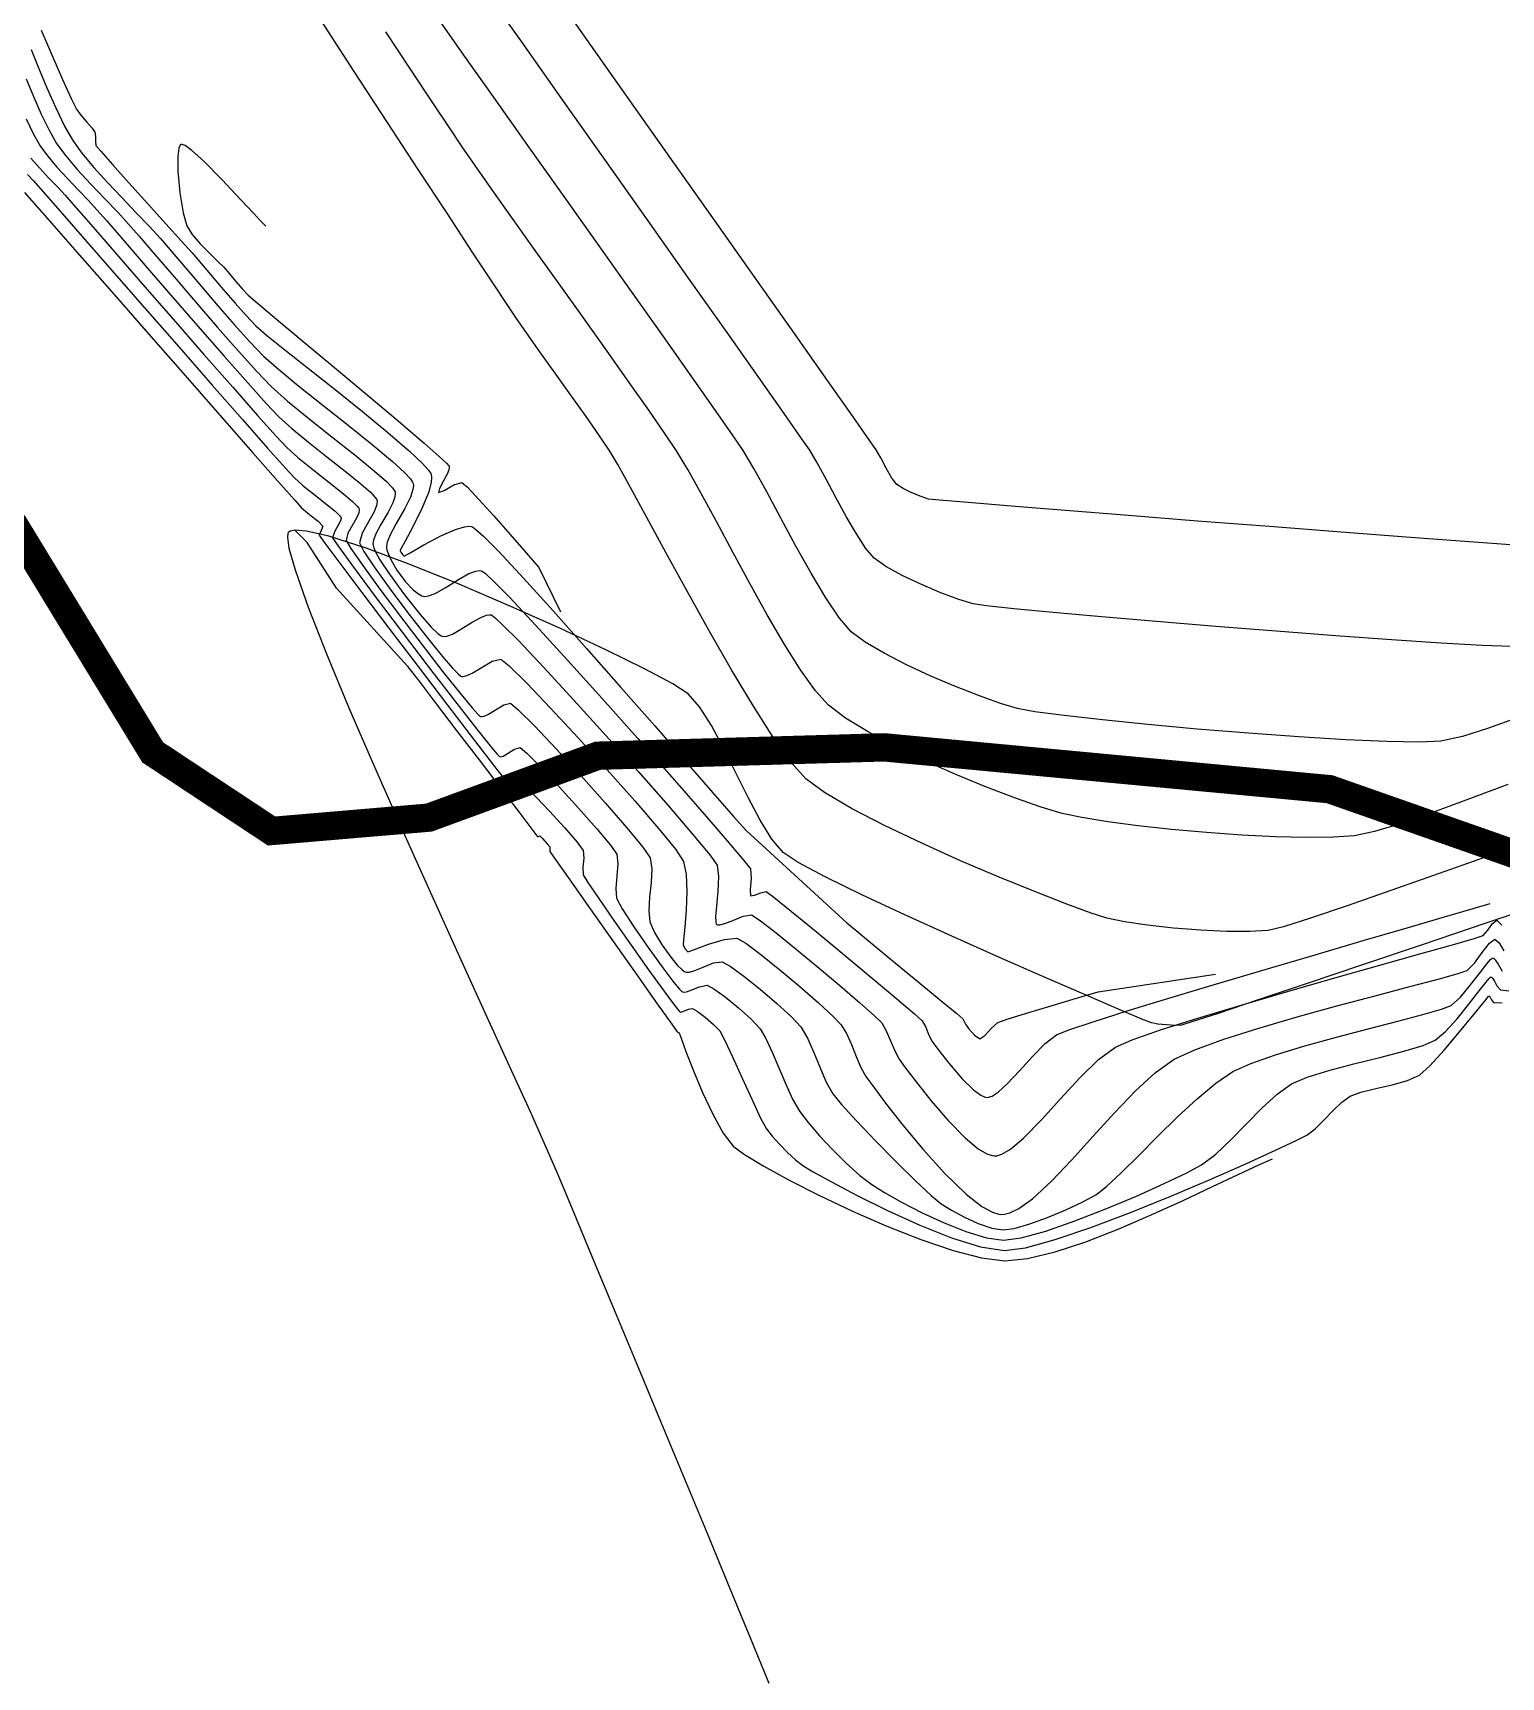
# Model space of a CAD drawing. Header units: metres. Extents: x 708868 to 711043, y 5411316 to 5413138.
# Drawn here: x 710327.7 to 710379.5, y 5412313.2 to 5412371.2 of the extents above; entities that cross this region are included whole.
import ezdxf

# ---------------------------------------------------------------- set-up
doc = ezdxf.new("R2010")
doc.units = ezdxf.units.M
doc.linetypes.add('DASHED', pattern=[0.75, 0.5, -0.25])
for name, color, linetype in [('C-ANNO-TABL', 1, 'Continuous'), ('Rionegro 2010_Contours', 7, 'Continuous'), ('Rionegro 2014_Contours', 7, 'Continuous'), ('Rionegro 2018_Contours', 7, 'Continuous')]:
    doc.layers.add(name, color=color, linetype=linetype)

msp = doc.modelspace()

# ---------------------------------------------------------------- linework, layer by layer
at = {"layer": 'C-ANNO-TABL', "color": 4, "linetype": 'DASHED', "true_color": 0x3dffff, "const_width": 1, "flags": 128}
msp.add_lwpolyline([(711042.543, 5413065.077), (710960.959, 5413110.395), (710928.513, 5413129.625), (710904.958, 5413136.482), (710878.336, 5413137.92), (710860.981, 5413136.789), (710843.249, 5413130.002), (710825.895, 5413114.543), (710808.917, 5413089.658), (710785.526, 5413050.068), (710767.477, 5413018.497), (710750.578, 5412962.402), (710732.947, 5412902.164), (710722.628, 5412876.686), (710711.096, 5412854.241), (710709.275, 5412838.469), (710712.254, 5412799.164), (710711.402, 5412767.16), (710706.844, 5412750.077), (710696.967, 5412735.651), (710677.974, 5412728.438), (710654.043, 5412726.539), (710627.073, 5412724.641), (710606.56, 5412720.465), (710589.801, 5412712.38), (710580.579, 5412698.728), (710577.45, 5412692.07), (710576.617, 5412681.451), (710581.703, 5412658.886), (710586.523, 5412640.581), (710590.138, 5412620.108), (710586.764, 5412609.511), (710569.894, 5412600.358), (710548.445, 5412592.651), (710519.158, 5412593.645), (710507.899, 5412592.671), (710498.04, 5412592.908), (710476.647, 5412590.526), (710453.439, 5412584.652), (710430.062, 5412578.871), (710407.167, 5412571.646), (710393.361, 5412565.35), (710390.566, 5412558.779), (710388.557, 5412550.53), (710383.696, 5412533.008), (710380.563, 5412521.688), (710371.646, 5412514.462), (710365.862, 5412509.886), (710362.006, 5412504.587), (710331.377, 5412455.849), (710322.46, 5412437.304), (710314.748, 5412419.962), (710310.913, 5412404.45), (710310.19, 5412389.517), (710312.359, 5412375.548), (710316.697, 5412365.432), (710327.06, 5412353.871), (710331.95, 5412345.85), (710336.144, 5412343.076), (710341.696, 5412343.548), (710347.662, 5412345.732), (710357.763, 5412346.027), (710373.475, 5412344.551), (710380.943, 5412341.931), (710387.559, 5412337.031), (710390.335, 5412331.128), (710393.229, 5412321.911), (710394.372, 5412314.079), (710391.947, 5412287.733), (710391.947, 5412242.005), (710398.772, 5412181.359), (710397.167, 5412154.922), (710391.094, 5412141.084), (710382.348, 5412135.257), (710365.927, 5412125.119), (710349.52, 5412122.865), (710314.938, 5412100.532), (710310.163, 5412097.449), (710304.075, 5412096.969), (710288.946, 5412103.637), (710260.398, 5412118.748), (710227.162, 5412131.796), (710192.198, 5412139.844), (710067.128, 5412167.234), (710056.514, 5412173.822), (710010.254, 5412214.541), (709997.898, 5412231.696), (709990.986, 5412235.843), (709981.946, 5412236.812), (709941.868, 5412226.346), (709906.208, 5412219.679), (709872.554, 5412206.968), (709858.983, 5412200.97), (709841.485, 5412178.774), (709831.695, 5412162.57), (709826.818, 5412138.119), (709826.096, 5412113.866), (709847.992, 5412057.968), (709847.992, 5412027.524), (709841.153, 5411995.836), (709821.685, 5411967.669), (709785.127, 5411896.003), (709764.498, 5411870.427), (709729.916, 5411841.626), (709687.876, 5411828.101), (709653.609, 5411828.388), (709636.799, 5411836.292), (709611.994, 5411871.534), (709572.151, 5411935.234), (709533.465, 5411953.882), (709461.2, 5411963.077), (709400.577, 5411961.741), (709328.296, 5411946.172), (709283.904, 5411933.17), (709246.821, 5411886.153), (709230.211, 5411871.995), (709186.772, 5411865.786), (709143.573, 5411868.974), (709131.371, 5411871.677), (709115.438, 5411870.35), (709084.203, 5411857.653), (709062.638, 5411854.332), (708913.408, 5411851.538)], dxfattribs=at)
at = {"layer": 'Rionegro 2010_Contours'}
for points in [[(710379.903, 5412349.583, 244), (710378.858, 5412349.624, 244), (710377.415, 5412349.706, 244), (710375.663, 5412349.821, 244), (710373.693, 5412349.962, 244), (710371.595, 5412350.121, 244), (710369.459, 5412350.29, 244), (710367.375, 5412350.462, 244), (710365.434, 5412350.629, 244), (710363.725, 5412350.783, 244), (710362.34, 5412350.916, 244), (710361.367, 5412351.021, 244), (710360.897, 5412351.091, 244), (710360.398, 5412351.246, 244), (710359.765, 5412351.482, 244), (710359.074, 5412351.773, 244), (710358.399, 5412352.091, 244), (710357.818, 5412352.411, 244), (710357.405, 5412352.705, 244), (710357.116, 5412353.044, 244), (710356.783, 5412353.554, 244), (710356.425, 5412354.172, 244), (710356.061, 5412354.838, 244), (710355.711, 5412355.49, 244), (710355.395, 5412356.067, 244), (710355.132, 5412356.509, 244), (710354.845, 5412356.927, 244), (710354.23, 5412357.806, 244), (710353.337, 5412359.075, 244), (710352.216, 5412360.664, 244), (710350.917, 5412362.503, 244), (710349.489, 5412364.522, 244), (710347.983, 5412366.652, 244), (710346.448, 5412368.822, 244), (710344.935, 5412370.962, 244), (710343.492, 5412373.002, 244)], [(710380.51, 5412353.123, 243), (710378.571, 5412353.265, 243), (710376.331, 5412353.433, 243), (710373.891, 5412353.619, 243), (710371.352, 5412353.814, 243), (710368.817, 5412354.012, 243), (710366.385, 5412354.203, 243), (710364.158, 5412354.38, 243), (710362.237, 5412354.535, 243), (710360.724, 5412354.66, 243), (710359.719, 5412354.746, 243), (710359.325, 5412354.786, 243), (710359.068, 5412354.871, 243), (710358.742, 5412355.005, 243), (710358.428, 5412355.158, 243), (710358.208, 5412355.303, 243), (710358.037, 5412355.529, 243), (710357.837, 5412355.877, 243), (710357.64, 5412356.242, 243), (710357.482, 5412356.519, 243), (710357.254, 5412356.844, 243), (710356.665, 5412357.682, 243), (710355.761, 5412358.964, 243), (710354.592, 5412360.622, 243), (710353.206, 5412362.587, 243), (710351.651, 5412364.791, 243), (710349.975, 5412367.166, 243), (710348.226, 5412369.643, 243), (710346.453, 5412372.155, 243)], [(710380.935, 5412342.847, 247), (710379.142, 5412342.212, 247), (710377.35, 5412341.576, 247), (710375.642, 5412340.974, 247), (710374.101, 5412340.438, 247), (710372.809, 5412340.002, 247), (710371.85, 5412339.7, 247), (710371.306, 5412339.567, 247), (710370.666, 5412339.527, 247), (710369.85, 5412339.532, 247), (710368.929, 5412339.576, 247), (710367.974, 5412339.652, 247), (710367.055, 5412339.753, 247), (710366.246, 5412339.872, 247), (710365.615, 5412340.003, 247), (710365.068, 5412340.178, 247), (710364.203, 5412340.495, 247), (710363.095, 5412340.927, 247), (710361.822, 5412341.447, 247), (710360.46, 5412342.029, 247), (710359.086, 5412342.645, 247), (710357.775, 5412343.269, 247), (710356.606, 5412343.873, 247), (710355.654, 5412344.429, 247), (710354.995, 5412344.912, 247), (710354.485, 5412345.486, 247), (710353.858, 5412346.366, 247), (710353.146, 5412347.481, 247), (710352.379, 5412348.762, 247), (710351.588, 5412350.138, 247), (710350.805, 5412351.54, 247), (710350.06, 5412352.898, 247), (710349.385, 5412354.14, 247), (710348.81, 5412355.198, 247), (710348.366, 5412356.001, 247), (710348.084, 5412356.479, 247), (710347.718, 5412357.022, 247), (710347.246, 5412357.696, 247), (710346.71, 5412358.449, 247), (710346.152, 5412359.227, 247), (710345.613, 5412359.979, 247), (710345.136, 5412360.65, 247), (710344.763, 5412361.188, 247), (710344.477, 5412361.616, 247), (710343.952, 5412362.41, 247), (710343.226, 5412363.513, 247), (710342.336, 5412364.868, 247), (710341.32, 5412366.417, 247), (710340.215, 5412368.105, 247), (710339.059, 5412369.874, 247), (710337.89, 5412371.668, 247)], [(710379.765, 5412344.722, 246), (710378.415, 5412344.208, 246), (710377.145, 5412343.739, 246), (710376.011, 5412343.345, 246), (710375.064, 5412343.058, 246), (710374.357, 5412342.908, 246), (710373.613, 5412342.854, 246), (710372.667, 5412342.844, 246), (710371.571, 5412342.871, 246), (710370.376, 5412342.932, 246), (710369.135, 5412343.02, 246), (710367.899, 5412343.131, 246), (710366.72, 5412343.26, 246), (710365.65, 5412343.401, 246), (710364.74, 5412343.549, 246), (710364.043, 5412343.699, 246), (710363.303, 5412343.919, 246), (710362.395, 5412344.233, 246), (710361.372, 5412344.623, 246), (710360.287, 5412345.071, 246), (710359.194, 5412345.557, 246), (710358.145, 5412346.062, 246), (710357.194, 5412346.569, 246), (710356.394, 5412347.058, 246), (710355.798, 5412347.51, 246), (710355.333, 5412348.025, 246), (710354.805, 5412348.763, 246), (710354.232, 5412349.674, 246), (710353.632, 5412350.705, 246), (710353.021, 5412351.804, 246), (710352.418, 5412352.918, 246), (710351.841, 5412353.996, 246), (710351.306, 5412354.985, 246), (710350.831, 5412355.834, 246), (710350.434, 5412356.489, 246), (710350.023, 5412357.101, 246), (710349.455, 5412357.921, 246), (710348.764, 5412358.904, 246), (710347.983, 5412360.005, 246), (710347.147, 5412361.178, 246), (710346.29, 5412362.379, 246), (710345.445, 5412363.561, 246), (710344.646, 5412364.681, 246), (710343.928, 5412365.693, 246), (710343.325, 5412366.551, 246), (710342.87, 5412367.211, 246), (710342.43, 5412367.866, 246), (710341.812, 5412368.797, 246), (710341.051, 5412369.95, 246), (710340.181, 5412371.271, 246)], [(710381.092, 5412340.526, 248), (710378.96, 5412339.807, 248), (710376.775, 5412339.071, 248), (710374.64, 5412338.351, 248), (710372.655, 5412337.684, 248), (710370.923, 5412337.103, 248), (710369.544, 5412336.643, 248), (710368.621, 5412336.339, 248), (710368.255, 5412336.226, 248), (710368.023, 5412336.218, 248), (710367.72, 5412336.234, 248), (710367.417, 5412336.266, 248), (710367.188, 5412336.307, 248), (710366.857, 5412336.44, 248), (710366.056, 5412336.777, 248), (710364.884, 5412337.28, 248), (710363.442, 5412337.905, 248), (710361.829, 5412338.614, 248), (710360.147, 5412339.364, 248), (710358.495, 5412340.116, 248), (710356.973, 5412340.827, 248), (710355.682, 5412341.458, 248), (710354.721, 5412341.968, 248), (710354.192, 5412342.315, 248), (710353.796, 5412342.785, 248), (710353.382, 5412343.455, 248), (710352.956, 5412344.258, 248), (710352.524, 5412345.127, 248), (710352.092, 5412345.994, 248), (710351.664, 5412346.793, 248), (710351.247, 5412347.455, 248), (710350.846, 5412347.914, 248), (710350.3, 5412348.266, 248), (710349.298, 5412348.8, 248), (710347.943, 5412349.466, 248), (710346.338, 5412350.216, 248), (710344.587, 5412350.999, 248), (710342.791, 5412351.767, 248), (710341.054, 5412352.468, 248), (710339.478, 5412353.054, 248), (710338.167, 5412353.475, 248), (710337.377, 5412353.659, 248), (710336.971, 5412353.692, 248), (710336.801, 5412353.658, 248), (710336.749, 5412353.622, 248), (710336.722, 5412353.579, 248), (710336.704, 5412353.428, 248), (710336.759, 5412353.049, 248), (710336.972, 5412352.287, 248), (710337.436, 5412350.973, 248), (710338.083, 5412349.328, 248), (710338.875, 5412347.426, 248), (710339.774, 5412345.341, 248), (710340.741, 5412343.149, 248), (710341.739, 5412340.924, 248), (710342.728, 5412338.74, 248), (710343.671, 5412336.671, 248), (710344.529, 5412334.793, 248), (710345.264, 5412333.179, 248), (710345.838, 5412331.904, 248), (710346.213, 5412331.043, 248), (710346.554, 5412330.224, 248), (710347.037, 5412329.065, 248), (710347.638, 5412327.623, 248), (710348.331, 5412325.959, 248), (710349.091, 5412324.131, 248), (710349.895, 5412322.198, 248), (710350.717, 5412320.218, 248), (710351.533, 5412318.251, 248), (710352.317, 5412316.356, 248), (710353.044, 5412314.59, 248), (710353.691, 5412313.014, 248)]]:
    msp.add_polyline3d(points, dxfattribs=at)
at = {"layer": 'Rionegro 2014_Contours'}
for points in [[(710379.903, 5412349.583, 244), (710378.858, 5412349.624, 244), (710377.415, 5412349.706, 244), (710375.663, 5412349.821, 244), (710373.693, 5412349.962, 244), (710371.595, 5412350.121, 244), (710369.459, 5412350.29, 244), (710367.375, 5412350.462, 244), (710365.434, 5412350.629, 244), (710363.725, 5412350.783, 244), (710362.34, 5412350.916, 244), (710361.367, 5412351.021, 244), (710360.897, 5412351.091, 244), (710360.398, 5412351.246, 244), (710359.765, 5412351.482, 244), (710359.074, 5412351.773, 244), (710358.399, 5412352.091, 244), (710357.818, 5412352.411, 244), (710357.405, 5412352.705, 244), (710357.116, 5412353.044, 244), (710356.783, 5412353.554, 244), (710356.425, 5412354.172, 244), (710356.061, 5412354.838, 244), (710355.711, 5412355.49, 244), (710355.395, 5412356.067, 244), (710355.132, 5412356.509, 244), (710354.845, 5412356.927, 244), (710354.23, 5412357.806, 244), (710353.337, 5412359.075, 244), (710352.216, 5412360.664, 244), (710350.917, 5412362.503, 244), (710349.489, 5412364.522, 244), (710347.983, 5412366.652, 244), (710346.448, 5412368.822, 244), (710344.935, 5412370.962, 244), (710343.492, 5412373.002, 244)], [(710380.51, 5412353.123, 243), (710378.571, 5412353.265, 243), (710376.331, 5412353.433, 243), (710373.891, 5412353.619, 243), (710371.352, 5412353.814, 243), (710368.817, 5412354.012, 243), (710366.385, 5412354.203, 243), (710364.158, 5412354.38, 243), (710362.237, 5412354.535, 243), (710360.724, 5412354.66, 243), (710359.719, 5412354.746, 243), (710359.325, 5412354.786, 243), (710359.068, 5412354.871, 243), (710358.742, 5412355.005, 243), (710358.428, 5412355.158, 243), (710358.208, 5412355.303, 243), (710358.037, 5412355.529, 243), (710357.837, 5412355.877, 243), (710357.64, 5412356.242, 243), (710357.482, 5412356.519, 243), (710357.254, 5412356.844, 243), (710356.665, 5412357.682, 243), (710355.761, 5412358.964, 243), (710354.592, 5412360.622, 243), (710353.206, 5412362.587, 243), (710351.651, 5412364.791, 243), (710349.975, 5412367.166, 243), (710348.226, 5412369.643, 243), (710346.453, 5412372.155, 243)], [(710380.935, 5412342.847, 247), (710379.142, 5412342.212, 247), (710377.35, 5412341.576, 247), (710375.642, 5412340.974, 247), (710374.101, 5412340.438, 247), (710372.809, 5412340.002, 247), (710371.85, 5412339.7, 247), (710371.306, 5412339.567, 247), (710370.666, 5412339.527, 247), (710369.85, 5412339.532, 247), (710368.929, 5412339.576, 247), (710367.974, 5412339.652, 247), (710367.055, 5412339.753, 247), (710366.246, 5412339.872, 247), (710365.615, 5412340.003, 247), (710365.068, 5412340.178, 247), (710364.203, 5412340.495, 247), (710363.095, 5412340.927, 247), (710361.822, 5412341.447, 247), (710360.46, 5412342.029, 247), (710359.086, 5412342.645, 247), (710357.775, 5412343.269, 247), (710356.606, 5412343.873, 247), (710355.654, 5412344.429, 247), (710354.995, 5412344.912, 247), (710354.485, 5412345.486, 247), (710353.858, 5412346.366, 247), (710353.146, 5412347.481, 247), (710352.379, 5412348.762, 247), (710351.588, 5412350.138, 247), (710350.805, 5412351.54, 247), (710350.06, 5412352.898, 247), (710349.385, 5412354.14, 247), (710348.81, 5412355.198, 247), (710348.366, 5412356.001, 247), (710348.084, 5412356.479, 247), (710347.718, 5412357.022, 247), (710347.246, 5412357.696, 247), (710346.71, 5412358.449, 247), (710346.152, 5412359.227, 247), (710345.613, 5412359.979, 247), (710345.136, 5412360.65, 247), (710344.763, 5412361.188, 247), (710344.477, 5412361.616, 247), (710343.952, 5412362.41, 247), (710343.226, 5412363.513, 247), (710342.336, 5412364.868, 247), (710341.32, 5412366.417, 247), (710340.215, 5412368.105, 247), (710339.059, 5412369.874, 247), (710337.89, 5412371.668, 247)], [(710380.13, 5412347.085, 245), (710379.088, 5412346.701, 245), (710378.165, 5412346.41, 245), (710377.408, 5412346.25, 245), (710376.645, 5412346.213, 245), (710375.495, 5412346.231, 245), (710374.047, 5412346.295, 245), (710372.391, 5412346.396, 245), (710370.615, 5412346.525, 245), (710368.81, 5412346.673, 245), (710367.064, 5412346.832, 245), (710365.468, 5412346.992, 245), (710364.111, 5412347.145, 245), (710363.081, 5412347.282, 245), (710362.47, 5412347.395, 245), (710361.867, 5412347.576, 245), (710361.12, 5412347.84, 245), (710360.281, 5412348.168, 245), (710359.406, 5412348.541, 245), (710358.546, 5412348.94, 245), (710357.757, 5412349.347, 245), (710357.091, 5412349.742, 245), (710356.602, 5412350.108, 245), (710356.182, 5412350.589, 245), (710355.702, 5412351.298, 245), (710355.183, 5412352.168, 245), (710354.648, 5412353.128, 245), (710354.118, 5412354.11, 245), (710353.616, 5412355.045, 245), (710353.164, 5412355.865, 245), (710352.783, 5412356.499, 245), (710352.428, 5412357.022, 245), (710351.81, 5412357.909, 245), (710350.976, 5412359.096, 245), (710349.972, 5412360.517, 245), (710348.844, 5412362.109, 245), (710347.64, 5412363.807, 245), (710346.406, 5412365.546, 245), (710345.188, 5412367.261, 245), (710344.033, 5412368.89, 245), (710342.988, 5412370.365, 245), (710342.1, 5412371.624, 245)], [(710379.765, 5412344.722, 246), (710378.415, 5412344.208, 246), (710377.145, 5412343.739, 246), (710376.011, 5412343.345, 246), (710375.064, 5412343.058, 246), (710374.357, 5412342.908, 246), (710373.613, 5412342.854, 246), (710372.667, 5412342.844, 246), (710371.571, 5412342.871, 246), (710370.376, 5412342.932, 246), (710369.135, 5412343.02, 246), (710367.899, 5412343.131, 246), (710366.72, 5412343.26, 246), (710365.65, 5412343.401, 246), (710364.74, 5412343.549, 246), (710364.043, 5412343.699, 246), (710363.303, 5412343.919, 246), (710362.395, 5412344.233, 246), (710361.372, 5412344.623, 246), (710360.287, 5412345.071, 246), (710359.194, 5412345.557, 246), (710358.145, 5412346.062, 246), (710357.194, 5412346.569, 246), (710356.394, 5412347.058, 246), (710355.798, 5412347.51, 246), (710355.333, 5412348.025, 246), (710354.805, 5412348.763, 246), (710354.232, 5412349.674, 246), (710353.632, 5412350.705, 246), (710353.021, 5412351.804, 246), (710352.418, 5412352.918, 246), (710351.841, 5412353.996, 246), (710351.306, 5412354.985, 246), (710350.831, 5412355.834, 246), (710350.434, 5412356.489, 246), (710350.023, 5412357.101, 246), (710349.455, 5412357.921, 246), (710348.764, 5412358.904, 246), (710347.983, 5412360.005, 246), (710347.147, 5412361.178, 246), (710346.29, 5412362.379, 246), (710345.445, 5412363.561, 246), (710344.646, 5412364.681, 246), (710343.928, 5412365.693, 246), (710343.325, 5412366.551, 246), (710342.87, 5412367.211, 246), (710342.43, 5412367.866, 246), (710341.812, 5412368.797, 246), (710341.051, 5412369.95, 246), (710340.181, 5412371.271, 246)], [(710381.092, 5412340.526, 248), (710378.96, 5412339.807, 248), (710376.775, 5412339.071, 248), (710374.64, 5412338.351, 248), (710372.655, 5412337.684, 248), (710370.923, 5412337.103, 248), (710369.544, 5412336.643, 248), (710368.621, 5412336.339, 248), (710368.255, 5412336.226, 248), (710368.023, 5412336.218, 248), (710367.72, 5412336.234, 248), (710367.417, 5412336.266, 248), (710367.188, 5412336.307, 248), (710366.857, 5412336.44, 248), (710366.056, 5412336.777, 248), (710364.884, 5412337.28, 248), (710363.442, 5412337.905, 248), (710361.829, 5412338.614, 248), (710360.147, 5412339.364, 248), (710358.495, 5412340.116, 248), (710356.973, 5412340.827, 248), (710355.682, 5412341.458, 248), (710354.721, 5412341.968, 248), (710354.192, 5412342.315, 248), (710353.796, 5412342.785, 248), (710353.382, 5412343.455, 248), (710352.956, 5412344.258, 248), (710352.524, 5412345.127, 248), (710352.092, 5412345.994, 248), (710351.664, 5412346.793, 248), (710351.247, 5412347.455, 248), (710350.846, 5412347.914, 248), (710350.3, 5412348.266, 248), (710349.298, 5412348.8, 248), (710347.943, 5412349.466, 248), (710346.338, 5412350.216, 248), (710344.587, 5412350.999, 248), (710342.791, 5412351.767, 248), (710341.054, 5412352.468, 248), (710339.478, 5412353.054, 248), (710338.167, 5412353.475, 248), (710337.377, 5412353.659, 248), (710336.971, 5412353.692, 248), (710336.801, 5412353.658, 248), (710336.749, 5412353.622, 248), (710336.722, 5412353.579, 248), (710336.704, 5412353.428, 248), (710336.759, 5412353.049, 248), (710336.972, 5412352.287, 248), (710337.436, 5412350.973, 248), (710338.083, 5412349.328, 248), (710338.875, 5412347.426, 248), (710339.774, 5412345.341, 248), (710340.741, 5412343.149, 248), (710341.739, 5412340.924, 248), (710342.728, 5412338.74, 248), (710343.671, 5412336.671, 248), (710344.529, 5412334.793, 248), (710345.264, 5412333.179, 248), (710345.838, 5412331.904, 248), (710346.213, 5412331.043, 248), (710346.554, 5412330.224, 248), (710347.037, 5412329.065, 248), (710347.638, 5412327.623, 248), (710348.331, 5412325.959, 248), (710349.091, 5412324.131, 248), (710349.895, 5412322.198, 248), (710350.717, 5412320.218, 248), (710351.533, 5412318.251, 248), (710352.317, 5412316.356, 248), (710353.044, 5412314.59, 248), (710353.691, 5412313.014, 248)]]:
    msp.add_polyline3d(points, dxfattribs=at)
at = {"layer": 'Rionegro 2018_Contours'}
for points in [[(710328.014, 5412371.323, 241), (710328.389, 5412370.462, 241), (710328.772, 5412369.592, 241), (710329.086, 5412368.892, 241), (710329.256, 5412368.54, 241), (710329.413, 5412368.329, 241), (710329.622, 5412368.086, 241), (710329.813, 5412367.867, 241), (710329.913, 5412367.727, 241), (710329.931, 5412367.583, 241), (710329.926, 5412367.408, 241), (710329.945, 5412367.265, 241), (710330.116, 5412367.057, 241), (710330.532, 5412366.585, 241), (710331.11, 5412365.941, 241), (710331.764, 5412365.216, 241), (710332.409, 5412364.502, 241), (710332.962, 5412363.89, 241), (710333.338, 5412363.471, 241), (710333.67, 5412363.088, 241), (710334.047, 5412362.644, 241), (710334.449, 5412362.17, 241), (710334.855, 5412361.7, 241), (710335.243, 5412361.267, 241), (710335.593, 5412360.903, 241), (710335.971, 5412360.574, 241), (710336.617, 5412360.051, 241), (710337.451, 5412359.39, 241), (710338.39, 5412358.646, 241), (710339.35, 5412357.874, 241), (710340.252, 5412357.133, 241), (710341.011, 5412356.476, 241), (710341.462, 5412356.049, 241), (710341.68, 5412355.806, 241), (710341.759, 5412355.687, 241), (710341.776, 5412355.641, 241), (710341.787, 5412355.562, 241), (710341.773, 5412355.368, 241), (710341.677, 5412355.008, 241), (710341.451, 5412354.453, 241), (710341.104, 5412353.756, 241), (710340.854, 5412353.298, 241), (710340.725, 5412353.067, 241), (710340.682, 5412352.986, 241), (710340.677, 5412352.972, 241), (710340.682, 5412352.956, 241), (710340.705, 5412352.912, 241), (710340.761, 5412352.835, 241), (710340.829, 5412352.773, 241), (710341.037, 5412352.889, 241), (710341.522, 5412353.17, 241), (710342.139, 5412353.498, 241), (710342.632, 5412353.713, 241), (710342.954, 5412353.808, 241), (710343.127, 5412353.825, 241), (710343.199, 5412353.817, 241), (710343.236, 5412353.802, 241), (710343.354, 5412353.718, 241), (710343.629, 5412353.468, 241), (710344.16, 5412352.931, 241), (710345.039, 5412351.992, 241), (710346.095, 5412350.827, 241), (710347.261, 5412349.517, 241), (710348.473, 5412348.143, 241), (710349.663, 5412346.783, 241), (710350.766, 5412345.518, 241), (710351.715, 5412344.428, 241), (710352.444, 5412343.592, 241), (710352.887, 5412343.09, 241)], [(710327.66, 5412370.645, 242), (710327.917, 5412370.001, 242), (710328.213, 5412369.292, 242), (710328.528, 5412368.584, 242), (710328.84, 5412367.944, 242), (710329.128, 5412367.437, 242), (710329.454, 5412366.987, 242), (710329.873, 5412366.486, 242), (710330.351, 5412365.957, 242), (710330.857, 5412365.421, 242), (710331.359, 5412364.898, 242), (710331.824, 5412364.41, 242), (710332.22, 5412363.979, 242), (710332.625, 5412363.512, 242), (710333.118, 5412362.932, 242), (710333.669, 5412362.282, 242), (710334.248, 5412361.604, 242), (710334.826, 5412360.942, 242), (710335.374, 5412360.336, 242), (710335.862, 5412359.831, 242), (710336.384, 5412359.364, 242), (710337.11, 5412358.768, 242), (710337.958, 5412358.094, 242), (710338.846, 5412357.393, 242), (710339.69, 5412356.717, 242), (710340.409, 5412356.115, 242), (710340.838, 5412355.722, 242), (710341.047, 5412355.495, 242), (710341.123, 5412355.383, 242), (710341.14, 5412355.34, 242), (710341.149, 5412355.275, 242), (710341.135, 5412355.124, 242), (710341.047, 5412354.859, 242), (710340.845, 5412354.456, 242), (710340.54, 5412353.927, 242), (710340.327, 5412353.528, 242), (710340.226, 5412353.269, 242), (710340.199, 5412353.124, 242), (710340.202, 5412353.061, 242), (710340.213, 5412353, 242), (710340.255, 5412352.861, 242), (710340.36, 5412352.625, 242), (710340.562, 5412352.282, 242), (710340.875, 5412351.865, 242), (710341.141, 5412351.588, 242), (710341.331, 5412351.439, 242), (710341.447, 5412351.377, 242), (710341.501, 5412351.359, 242), (710341.557, 5412351.351, 242), (710341.686, 5412351.367, 242), (710341.916, 5412351.456, 242), (710342.272, 5412351.656, 242), (710342.746, 5412351.953, 242), (710343.108, 5412352.155, 242), (710343.347, 5412352.247, 242), (710343.484, 5412352.265, 242), (710343.544, 5412352.258, 242), (710343.578, 5412352.243, 242), (710343.693, 5412352.155, 242), (710343.978, 5412351.891, 242), (710344.537, 5412351.323, 242), (710345.468, 5412350.33, 242), (710346.586, 5412349.108, 242), (710347.81, 5412347.748, 242), (710349.065, 5412346.339, 242), (710350.271, 5412344.972, 242), (710351.349, 5412343.738, 242), (710352.223, 5412342.728, 242), (710352.814, 5412342.031, 242), (710353.044, 5412341.738, 242), (710353.064, 5412341.406, 242), (710353.027, 5412341.009, 242), (710353.04, 5412340.786, 242), (710353.188, 5412340.807, 242), (710353.41, 5412340.9, 242), (710353.597, 5412340.94, 242), (710353.867, 5412340.742, 242), (710354.496, 5412340.239, 242), (710355.364, 5412339.528, 242), (710356.352, 5412338.712, 242), (710357.34, 5412337.888, 242), (710358.207, 5412337.159, 242), (710358.835, 5412336.622, 242), (710359.104, 5412336.38, 242), (710359.226, 5412336.154, 242), (710359.339, 5412335.876, 242), (710359.456, 5412335.644, 242), (710359.653, 5412335.374, 242), (710360.038, 5412334.881, 242), (710360.517, 5412334.327, 242), (710360.907, 5412333.948, 242), (710361.172, 5412333.755, 242), (710361.325, 5412333.689, 242), (710361.393, 5412333.679, 242), (710361.448, 5412333.684, 242), (710361.57, 5412333.726, 242), (710361.78, 5412333.862, 242), (710362.099, 5412334.151, 242), (710362.539, 5412334.62, 242), (710362.996, 5412335.125, 242), (710363.443, 5412335.577, 242), (710363.847, 5412335.889, 242), (710364.276, 5412336.06, 242), (710365.134, 5412336.346, 242), (710366.338, 5412336.726, 242), (710367.806, 5412337.175, 242), (710369.456, 5412337.671, 242), (710371.204, 5412338.19, 242), (710372.969, 5412338.711, 242), (710374.667, 5412339.209, 242), (710376.217, 5412339.663, 242), (710377.535, 5412340.048, 242), (710378.54, 5412340.343, 242), (710379.148, 5412340.523, 242)], [(710327.485, 5412369.615, 243), (710327.739, 5412368.993, 243), (710328.013, 5412368.37, 243), (710328.292, 5412367.798, 243), (710328.561, 5412367.329, 243), (710328.882, 5412366.892, 243), (710329.3, 5412366.404, 243), (710329.773, 5412365.892, 243), (710330.259, 5412365.383, 243), (710330.716, 5412364.905, 243), (710331.102, 5412364.487, 243), (710331.467, 5412364.066, 243), (710332.019, 5412363.422, 243), (710332.703, 5412362.623, 243), (710333.461, 5412361.739, 243), (710334.24, 5412360.842, 243), (710334.981, 5412359.999, 243), (710335.63, 5412359.282, 243), (710336.131, 5412358.76, 243), (710336.71, 5412358.239, 243), (710337.455, 5412357.629, 243), (710338.275, 5412356.98, 243), (710339.081, 5412356.346, 243), (710339.781, 5412355.776, 243), (710340.205, 5412355.402, 243), (710340.412, 5412355.187, 243), (710340.487, 5412355.08, 243), (710340.503, 5412355.039, 243), (710340.511, 5412354.985, 243), (710340.499, 5412354.862, 243), (710340.425, 5412354.648, 243), (710340.257, 5412354.324, 243), (710340.003, 5412353.894, 243), (710339.827, 5412353.563, 243), (710339.744, 5412353.34, 243), (710339.723, 5412353.21, 243), (710339.726, 5412353.151, 243), (710339.739, 5412353.097, 243), (710339.799, 5412352.95, 243), (710339.968, 5412352.647, 243), (710340.304, 5412352.134, 243), (710340.831, 5412351.409, 243), (710341.384, 5412350.715, 243), (710341.779, 5412350.27, 243), (710342.015, 5412350.045, 243), (710342.131, 5412349.962, 243), (710342.174, 5412349.944, 243), (710342.222, 5412349.937, 243), (710342.333, 5412349.95, 243), (710342.529, 5412350.024, 243), (710342.827, 5412350.192, 243), (710343.223, 5412350.442, 243), (710343.525, 5412350.612, 243), (710343.724, 5412350.689, 243), (710343.838, 5412350.705, 243), (710343.888, 5412350.699, 243), (710343.92, 5412350.685, 243), (710344.032, 5412350.599, 243), (710344.308, 5412350.343, 243), (710344.852, 5412349.795, 243), (710345.75, 5412348.846, 243), (710346.813, 5412347.694, 243), (710347.955, 5412346.434, 243), (710349.09, 5412345.162, 243), (710350.134, 5412343.974, 243), (710351.001, 5412342.965, 243), (710351.606, 5412342.231, 243), (710351.864, 5412341.868, 243), (710351.919, 5412341.476, 243), (710351.894, 5412340.958, 243), (710351.842, 5412340.427, 243), (710351.813, 5412340.069, 243), (710351.817, 5412339.876, 243), (710351.838, 5412339.799, 243), (710351.855, 5412339.777, 243), (710351.884, 5412339.763, 243), (710351.965, 5412339.761, 243), (710352.135, 5412339.807, 243), (710352.417, 5412339.923, 243), (710352.786, 5412340.071, 243), (710353.078, 5412340.115, 243), (710353.35, 5412339.945, 243), (710353.888, 5412339.535, 243), (710354.601, 5412338.96, 243), (710355.401, 5412338.297, 243), (710356.198, 5412337.624, 243), (710356.902, 5412337.017, 243), (710357.424, 5412336.553, 243), (710357.675, 5412336.308, 243), (710357.836, 5412336.029, 243), (710357.985, 5412335.675, 243), (710358.132, 5412335.318, 243), (710358.286, 5412335.03, 243), (710358.491, 5412334.746, 243), (710358.885, 5412334.225, 243), (710359.41, 5412333.567, 243), (710360.007, 5412332.875, 243), (710360.619, 5412332.251, 243), (710361.079, 5412331.869, 243), (710361.388, 5412331.686, 243), (710361.57, 5412331.625, 243), (710361.652, 5412331.615, 243), (710361.734, 5412331.62, 243), (710361.913, 5412331.674, 243), (710362.216, 5412331.852, 243), (710362.674, 5412332.236, 243), (710363.309, 5412332.884, 243), (710363.984, 5412333.627, 243), (710364.665, 5412334.369, 243), (710365.321, 5412335.01, 243), (710365.918, 5412335.455, 243), (710366.51, 5412335.71, 243), (710367.511, 5412336.057, 243), (710368.824, 5412336.474, 243), (710370.352, 5412336.935, 243), (710371.998, 5412337.416, 243), (710373.664, 5412337.894, 243), (710375.252, 5412338.345, 243), (710376.667, 5412338.743, 243), (710377.81, 5412339.065, 243), (710378.585, 5412339.288, 243), (710378.893, 5412339.385, 243), (710379.061, 5412339.574, 243), (710379.23, 5412339.816, 243), (710379.375, 5412339.933, 243), (710379.554, 5412339.755, 243)], [(710327.488, 5412368.202, 244), (710327.743, 5412367.664, 244), (710327.994, 5412367.22, 244), (710328.245, 5412366.879, 244), (710328.573, 5412366.496, 244), (710328.943, 5412366.095, 244), (710329.324, 5412365.697, 244), (710329.682, 5412365.322, 244), (710329.984, 5412364.995, 244), (710330.315, 5412364.615, 244), (710330.907, 5412363.93, 244), (710331.69, 5412363.024, 244), (710332.593, 5412361.982, 244), (710333.543, 5412360.888, 244), (710334.47, 5412359.827, 244), (710335.303, 5412358.884, 244), (710335.97, 5412358.143, 244), (710336.399, 5412357.688, 244), (710336.859, 5412357.275, 244), (710337.449, 5412356.791, 244), (710338.1, 5412356.277, 244), (710338.739, 5412355.774, 244), (710339.294, 5412355.322, 244), (710339.63, 5412355.026, 244), (710339.794, 5412354.855, 244), (710339.854, 5412354.77, 244), (710339.867, 5412354.738, 244), (710339.873, 5412354.684, 244), (710339.853, 5412354.558, 244), (710339.761, 5412354.335, 244), (710339.571, 5412354.001, 244), (710339.338, 5412353.583, 244), (710339.25, 5412353.241, 244), (710339.406, 5412352.935, 244), (710339.79, 5412352.359, 244), (710340.329, 5412351.608, 244), (710340.951, 5412350.776, 244), (710341.586, 5412349.957, 244), (710342.162, 5412349.247, 244), (710342.531, 5412348.82, 244), (710342.73, 5412348.615, 244), (710342.818, 5412348.543, 244), (710342.846, 5412348.53, 244), (710342.896, 5412348.524, 244), (710343.012, 5412348.545, 244), (710343.221, 5412348.64, 244), (710343.535, 5412348.831, 244), (710343.924, 5412349.063, 244), (710344.233, 5412349.141, 244), (710344.53, 5412348.9, 244), (710345.146, 5412348.29, 244), (710345.989, 5412347.41, 244), (710346.968, 5412346.359, 244), (710347.991, 5412345.236, 244), (710348.966, 5412344.139, 244), (710349.801, 5412343.168, 244), (710350.404, 5412342.421, 244), (710350.684, 5412341.998, 244), (710350.772, 5412341.545, 244), (710350.793, 5412340.941, 244), (710350.769, 5412340.287, 244), (710350.724, 5412339.685, 244), (710350.684, 5412339.237, 244), (710350.671, 5412339.046, 244), (710350.741, 5412338.915, 244), (710350.835, 5412338.814, 244), (710351.067, 5412338.894, 244), (710351.56, 5412339.079, 244), (710352.122, 5412339.251, 244), (710352.558, 5412339.29, 244), (710352.875, 5412339.115, 244), (710353.413, 5412338.719, 244), (710354.081, 5412338.182, 244), (710354.788, 5412337.585, 244), (710355.445, 5412337.008, 244), (710355.961, 5412336.532, 244), (710356.245, 5412336.237, 244), (710356.431, 5412335.931, 244), (710356.603, 5412335.542, 244), (710356.771, 5412335.125, 244), (710356.939, 5412334.733, 244), (710357.116, 5412334.416, 244), (710357.355, 5412334.084, 244), (710357.809, 5412333.478, 244), (710358.42, 5412332.696, 244), (710359.135, 5412331.836, 244), (710359.897, 5412330.993, 244), (710360.65, 5412330.267, 244), (710361.21, 5412329.834, 244), (710361.586, 5412329.63, 244), (710361.81, 5412329.562, 244), (710361.912, 5412329.551, 244), (710362.002, 5412329.555, 244), (710362.195, 5412329.601, 244), (710362.517, 5412329.757, 244), (710362.996, 5412330.105, 244), (710363.66, 5412330.72, 244), (710364.378, 5412331.472, 244), (710365.126, 5412332.298, 244), (710365.883, 5412333.131, 244), (710366.627, 5412333.906, 244), (710367.336, 5412334.558, 244), (710367.989, 5412335.022, 244), (710368.72, 5412335.358, 244), (710369.745, 5412335.729, 244), (710370.98, 5412336.12, 244), (710372.338, 5412336.517, 244), (710373.736, 5412336.903, 244), (710375.087, 5412337.264, 244), (710376.307, 5412337.585, 244), (710377.312, 5412337.85, 244), (710378.015, 5412338.045, 244), (710378.332, 5412338.155, 244), (710378.591, 5412338.415, 244), (710378.867, 5412338.788, 244), (710379.118, 5412339.122, 244), (710379.306, 5412339.263, 244), (710379.457, 5412339.136, 244), (710379.624, 5412338.853, 244)], [(710335.939, 5412364.411, 240), (710335.893, 5412364.457, 240), (710335.767, 5412364.589, 240), (710335.504, 5412364.872, 240), (710335.053, 5412365.36, 240), (710334.406, 5412366.049, 240), (710333.767, 5412366.694, 240), (710333.336, 5412367.084, 240), (710333.095, 5412367.258, 240), (710332.986, 5412367.299, 240), (710332.95, 5412367.295, 240), (710332.918, 5412367.268, 240), (710332.869, 5412367.16, 240), (710332.832, 5412366.881, 240), (710332.838, 5412366.356, 240), (710332.912, 5412365.591, 240), (710333.027, 5412364.884, 240), (710333.15, 5412364.424, 240), (710333.337, 5412364.122, 240), (710333.626, 5412363.789, 240), (710333.951, 5412363.459, 240), (710334.249, 5412363.172, 240), (710334.456, 5412362.963, 240), (710334.655, 5412362.732, 240), (710334.884, 5412362.462, 240), (710335.116, 5412362.195, 240), (710335.324, 5412361.974, 240), (710335.631, 5412361.71, 240), (710336.313, 5412361.138, 240), (710337.261, 5412360.348, 240), (710338.366, 5412359.427, 240), (710339.518, 5412358.464, 240), (710340.608, 5412357.545, 240), (710341.526, 5412356.76, 240), (710342.064, 5412356.287, 240), (710342.316, 5412356.053, 240), (710342.399, 5412355.964, 240), (710342.413, 5412355.942, 240), (710342.416, 5412355.908, 240), (710342.402, 5412355.822, 240), (710342.338, 5412355.663, 240), (710342.213, 5412355.426, 240), (710342.066, 5412355.16, 240), (710342.03, 5412355.013, 240), (710342.234, 5412355.084, 240), (710342.572, 5412355.284, 240), (710342.854, 5412355.376, 240), (710343.06, 5412355.203, 240), (710343.463, 5412354.776, 240), (710343.991, 5412354.189, 240), (710344.569, 5412353.531, 240), (710345.123, 5412352.894, 240), (710345.578, 5412352.369, 240), (710346.337, 5412350.813, 240)], [(710327.652, 5412366.811, 245), (710327.95, 5412366.473, 245), (710328.279, 5412366.124, 245), (710328.598, 5412365.791, 245), (710328.866, 5412365.502, 245), (710329.16, 5412365.166, 245), (710329.763, 5412364.473, 245), (710330.599, 5412363.512, 245), (710331.594, 5412362.369, 245), (710332.671, 5412361.133, 245), (710333.757, 5412359.891, 245), (710334.774, 5412358.731, 245), (710335.649, 5412357.74, 245), (710336.305, 5412357.006, 245), (710336.668, 5412356.616, 245), (710337.075, 5412356.255, 245), (710337.602, 5412355.828, 245), (710338.165, 5412355.385, 245), (710338.681, 5412354.974, 245), (710339.002, 5412354.699, 245), (710339.161, 5412354.541, 245), (710339.218, 5412354.465, 245), (710339.23, 5412354.436, 245), (710339.235, 5412354.396, 245), (710339.22, 5412354.303, 245), (710339.152, 5412354.139, 245), (710339.012, 5412353.892, 245), (710338.839, 5412353.584, 245), (710338.775, 5412353.33, 245), (710338.939, 5412353.047, 245), (710339.361, 5412352.442, 245), (710339.969, 5412351.611, 245), (710340.691, 5412350.646, 245), (710341.456, 5412349.642, 245), (710342.193, 5412348.692, 245), (710342.83, 5412347.892, 245), (710343.219, 5412347.423, 245), (710343.418, 5412347.201, 245), (710343.497, 5412347.128, 245), (710343.519, 5412347.115, 245), (710343.556, 5412347.111, 245), (710343.645, 5412347.127, 245), (710343.805, 5412347.199, 245), (710344.045, 5412347.345, 245), (710344.342, 5412347.522, 245), (710344.578, 5412347.582, 245), (710344.851, 5412347.354, 245), (710345.422, 5412346.781, 245), (710346.191, 5412345.971, 245), (710347.057, 5412345.031, 245), (710347.921, 5412344.069, 245), (710348.684, 5412343.193, 245), (710349.244, 5412342.51, 245), (710349.503, 5412342.127, 245), (710349.563, 5412341.742, 245), (710349.539, 5412341.259, 245), (710349.484, 5412340.742, 245), (710349.451, 5412340.259, 245), (710349.494, 5412339.873, 245), (710349.66, 5412339.498, 245), (710349.924, 5412339.054, 245), (710350.23, 5412338.621, 245), (710350.466, 5412338.336, 245), (710350.62, 5412338.185, 245), (710350.705, 5412338.124, 245), (710350.741, 5412338.107, 245), (710350.785, 5412338.097, 245), (710350.891, 5412338.101, 245), (710351.084, 5412338.154, 245), (710351.377, 5412338.274, 245), (710351.743, 5412338.424, 245), (710352.039, 5412338.466, 245), (710352.323, 5412338.31, 245), (710352.804, 5412337.959, 245), (710353.387, 5412337.493, 245), (710353.978, 5412336.986, 245), (710354.486, 5412336.518, 245), (710354.816, 5412336.166, 245), (710355.056, 5412335.768, 245), (710355.281, 5412335.264, 245), (710355.498, 5412334.723, 245), (710355.717, 5412334.213, 245), (710355.946, 5412333.802, 245), (710356.255, 5412333.428, 245), (710356.787, 5412332.848, 245), (710357.454, 5412332.15, 245), (710358.172, 5412331.42, 245), (710358.854, 5412330.748, 245), (710359.414, 5412330.221, 245), (710359.767, 5412329.926, 245), (710360.136, 5412329.697, 245), (710360.591, 5412329.453, 245), (710361.081, 5412329.231, 245), (710361.554, 5412329.069, 245), (710361.958, 5412329.002, 245), (710362.351, 5412329.058, 245), (710362.897, 5412329.216, 245), (710363.528, 5412329.446, 245), (710364.176, 5412329.716, 245), (710364.773, 5412329.997, 245), (710365.249, 5412330.257, 245), (710365.621, 5412330.548, 245), (710366.126, 5412331.021, 245), (710366.73, 5412331.621, 245), (710367.4, 5412332.293, 245), (710368.101, 5412332.982, 245), (710368.801, 5412333.631, 245), (710369.465, 5412334.185, 245), (710370.06, 5412334.588, 245), (710370.695, 5412334.876, 245), (710371.569, 5412335.181, 245), (710372.604, 5412335.493, 245), (710373.721, 5412335.801, 245), (710374.841, 5412336.095, 245), (710375.884, 5412336.365, 245), (710376.773, 5412336.6, 245), (710377.428, 5412336.79, 245), (710377.77, 5412336.924, 245), (710378.093, 5412337.216, 245), (710378.452, 5412337.646, 245), (710378.797, 5412338.097, 245), (710379.028, 5412338.393, 245), (710379.157, 5412338.54, 245), (710379.217, 5412338.587, 245), (710379.237, 5412338.593, 245), (710379.266, 5412338.584, 245), (710379.326, 5412338.529, 245), (710379.424, 5412338.378, 245), (710379.562, 5412338.13, 245)], [(710327.536, 5412366.238, 246), (710327.748, 5412366.01, 246), (710328.006, 5412365.716, 246), (710328.602, 5412365.034, 246), (710329.461, 5412364.05, 246), (710330.51, 5412362.85, 246), (710331.674, 5412361.518, 246), (710332.88, 5412360.141, 246), (710334.053, 5412358.802, 246), (710335.119, 5412357.588, 246), (710336.005, 5412356.584, 246), (710336.636, 5412355.874, 246), (710336.937, 5412355.545, 246), (710337.264, 5412355.258, 246), (710337.687, 5412354.92, 246), (710338.112, 5412354.585, 246), (710338.391, 5412354.354, 246), (710338.533, 5412354.221, 246), (710338.584, 5412354.158, 246), (710338.594, 5412354.135, 246), (710338.597, 5412354.1, 246), (710338.576, 5412354.016, 246), (710338.5, 5412353.864, 246), (710338.374, 5412353.648, 246), (710338.299, 5412353.42, 246), (710338.502, 5412353.11, 246), (710339.034, 5412352.379, 246), (710339.801, 5412351.349, 246), (710340.713, 5412350.142, 246), (710341.675, 5412348.878, 246), (710342.597, 5412347.681, 246), (710343.385, 5412346.671, 246), (710343.857, 5412346.08, 246), (710344.088, 5412345.804, 246), (710344.172, 5412345.714, 246), (710344.191, 5412345.7, 246), (710344.227, 5412345.698, 246), (710344.313, 5412345.721, 246), (710344.47, 5412345.806, 246), (710344.694, 5412345.946, 246), (710344.922, 5412346.023, 246), (710345.157, 5412345.822, 246), (710345.646, 5412345.323, 246), (710346.288, 5412344.639, 246), (710346.98, 5412343.879, 246), (710347.618, 5412343.155, 246), (710348.1, 5412342.577, 246), (710348.323, 5412342.257, 246), (710348.364, 5412341.914, 246), (710348.327, 5412341.485, 246), (710348.287, 5412341.052, 246), (710348.317, 5412340.701, 246), (710348.517, 5412340.33, 246), (710348.932, 5412339.692, 246), (710349.456, 5412338.934, 246), (710349.986, 5412338.202, 246), (710350.344, 5412337.733, 246), (710350.539, 5412337.498, 246), (710350.622, 5412337.416, 246), (710350.646, 5412337.4, 246), (710350.687, 5412337.392, 246), (710350.788, 5412337.404, 246), (710350.974, 5412337.469, 246), (710351.241, 5412337.584, 246), (710351.519, 5412337.641, 246), (710351.756, 5412337.511, 246), (710352.155, 5412337.221, 246), (710352.622, 5412336.841, 246), (710353.063, 5412336.442, 246), (710353.386, 5412336.095, 246), (710353.59, 5412335.755, 246), (710353.811, 5412335.274, 246), (710354.044, 5412334.715, 246), (710354.286, 5412334.139, 246), (710354.531, 5412333.61, 246), (710354.776, 5412333.188, 246), (710355.079, 5412332.793, 246), (710355.479, 5412332.327, 246), (710355.94, 5412331.834, 246), (710356.425, 5412331.353, 246), (710356.9, 5412330.928, 246), (710357.329, 5412330.599, 246), (710357.768, 5412330.324, 246), (710358.376, 5412329.981, 246), (710359.096, 5412329.61, 246), (710359.872, 5412329.252, 246), (710360.648, 5412328.944, 246), (710361.369, 5412328.726, 246), (710361.977, 5412328.639, 246), (710362.597, 5412328.723, 246), (710363.461, 5412328.964, 246), (710364.484, 5412329.319, 246), (710365.58, 5412329.744, 246), (710366.663, 5412330.198, 246), (710367.645, 5412330.638, 246), (710368.44, 5412331.02, 246), (710368.962, 5412331.303, 246), (710369.461, 5412331.678, 246), (710369.993, 5412332.18, 246), (710370.542, 5412332.743, 246), (710371.092, 5412333.303, 246), (710371.627, 5412333.795, 246), (710372.131, 5412334.155, 246), (710372.683, 5412334.39, 246), (710373.448, 5412334.626, 246), (710374.334, 5412334.859, 246), (710375.246, 5412335.086, 246), (710376.092, 5412335.303, 246), (710376.777, 5412335.507, 246), (710377.209, 5412335.693, 246), (710377.569, 5412336.001, 246), (710377.98, 5412336.455, 246), (710378.393, 5412336.963, 246), (710378.76, 5412337.438, 246), (710378.989, 5412337.731, 246), (710379.108, 5412337.872, 246), (710379.155, 5412337.917, 246), (710379.168, 5412337.922, 246), (710379.187, 5412337.917, 246), (710379.227, 5412337.88, 246), (710379.292, 5412337.78, 246), (710379.384, 5412337.615, 246), (710379.503, 5412337.471, 246), (710379.801, 5412337.44, 246)], [(710327.432, 5412365.604, 247), (710328.294, 5412364.619, 247), (710329.37, 5412363.391, 247), (710330.59, 5412362, 247), (710331.882, 5412360.527, 247), (710333.175, 5412359.052, 247), (710334.401, 5412357.655, 247), (710335.487, 5412356.419, 247), (710336.364, 5412355.422, 247), (710336.96, 5412354.747, 247), (710337.206, 5412354.473, 247), (710337.48, 5412354.242, 247), (710337.796, 5412353.992, 247), (710337.957, 5412353.834, 247), (710337.893, 5412353.674, 247), (710337.824, 5412353.51, 247), (710338.021, 5412353.232, 247), (710338.551, 5412352.522, 247), (710339.332, 5412351.486, 247), (710340.281, 5412350.235, 247), (710341.314, 5412348.876, 247), (710342.35, 5412347.519, 247), (710343.306, 5412346.273, 247), (710344.098, 5412345.246, 247), (710344.56, 5412344.656, 247), (710344.777, 5412344.384, 247), (710344.85, 5412344.298, 247), (710344.864, 5412344.286, 247), (710344.883, 5412344.284, 247), (710344.931, 5412344.297, 247), (710345.018, 5412344.344, 247), (710345.141, 5412344.421, 247), (710345.267, 5412344.464, 247), (710345.491, 5412344.259, 247), (710345.946, 5412343.781, 247), (710346.476, 5412343.198, 247), (710346.927, 5412342.677, 247), (710347.143, 5412342.387, 247), (710347.161, 5412342.122, 247), (710347.128, 5412341.799, 247), (710347.139, 5412341.528, 247), (710347.301, 5412341.262, 247), (710347.687, 5412340.69, 247), (710348.223, 5412339.916, 247), (710348.834, 5412339.045, 247), (710349.448, 5412338.183, 247), (710349.988, 5412337.434, 247), (710350.318, 5412336.986, 247), (710350.48, 5412336.774, 247), (710350.539, 5412336.704, 247), (710350.552, 5412336.693, 247), (710350.573, 5412336.689, 247), (710350.625, 5412336.695, 247), (710350.72, 5412336.728, 247), (710350.857, 5412336.787, 247), (710351, 5412336.817, 247), (710351.166, 5412336.719, 247), (710351.444, 5412336.507, 247), (710351.738, 5412336.252, 247), (710351.957, 5412336.024, 247), (710352.129, 5412335.707, 247), (710352.411, 5412335.104, 247), (710352.752, 5412334.351, 247), (710353.1, 5412333.587, 247), (710353.402, 5412332.949, 247), (710353.606, 5412332.574, 247), (710353.808, 5412332.314, 247), (710354.063, 5412332.023, 247), (710354.347, 5412331.733, 247), (710354.631, 5412331.473, 247), (710354.89, 5412331.272, 247), (710355.231, 5412331.067, 247), (710355.899, 5412330.695, 247), (710356.81, 5412330.215, 247), (710357.877, 5412329.686, 247), (710359.015, 5412329.167, 247), (710360.138, 5412328.72, 247), (710361.161, 5412328.403, 247), (710361.997, 5412328.276, 247), (710362.747, 5412328.374, 247), (710363.796, 5412328.66, 247), (710365.058, 5412329.088, 247), (710366.448, 5412329.614, 247), (710367.88, 5412330.194, 247), (710369.268, 5412330.784, 247), (710370.527, 5412331.338, 247), (710371.572, 5412331.814, 247), (710372.317, 5412332.165, 247), (710372.676, 5412332.348, 247), (710372.966, 5412332.573, 247), (710373.277, 5412332.877, 247), (710373.596, 5412333.206, 247), (710373.909, 5412333.505, 247), (710374.202, 5412333.722, 247), (710374.582, 5412333.865, 247), (710375.105, 5412333.994, 247), (710375.683, 5412334.124, 247), (710376.226, 5412334.274, 247), (710376.648, 5412334.462, 247), (710377.018, 5412334.792, 247), (710377.519, 5412335.343, 247), (710378.065, 5412335.991, 247), (710378.569, 5412336.608, 247), (710378.882, 5412336.996, 247), (710379.036, 5412337.184, 247), (710379.089, 5412337.244, 247), (710379.099, 5412337.252, 247), (710379.112, 5412337.246, 247), (710379.143, 5412337.208, 247), (710379.196, 5412337.118, 247), (710379.264, 5412337.029, 247), (710379.568, 5412337.009, 247)], [(710340.94, 5412348.893, 248), (710338.438, 5412351.641, 248), (710337.4, 5412353.257, 248), (710336.971, 5412353.692, 248), (710336.801, 5412353.658, 248), (710336.749, 5412353.622, 248), (710336.722, 5412353.579, 248), (710336.704, 5412353.428, 248), (710336.759, 5412353.049, 248), (710336.972, 5412352.287, 248), (710337.436, 5412350.973, 248), (710338.083, 5412349.328, 248), (710338.875, 5412347.426, 248), (710339.774, 5412345.341, 248), (710340.741, 5412343.149, 248), (710341.739, 5412340.924, 248), (710342.728, 5412338.74, 248), (710343.671, 5412336.671, 248), (710344.529, 5412334.793, 248), (710345.264, 5412333.179, 248), (710345.838, 5412331.904, 248), (710346.213, 5412331.043, 248), (710346.554, 5412330.224, 248), (710347.037, 5412329.065, 248), (710347.638, 5412327.623, 248), (710348.331, 5412325.959, 248), (710349.091, 5412324.131, 248), (710349.895, 5412322.198, 248), (710350.717, 5412320.218, 248), (710351.533, 5412318.251, 248), (710352.317, 5412316.356, 248), (710353.044, 5412314.59, 248), (710353.691, 5412313.014, 248)], [(710340.94, 5412348.893, 248), (710340.992, 5412348.825, 248), (710341.132, 5412348.642, 248), (710341.418, 5412348.266, 248), (710341.916, 5412347.614, 248), (710342.662, 5412346.635, 248), (710343.466, 5412345.582, 248), (710344.242, 5412344.566, 248), (710344.903, 5412343.7, 248), (710345.291, 5412343.191, 248), (710345.471, 5412342.956, 248), (710345.529, 5412342.881, 248), (710345.536, 5412342.871, 248), (710345.545, 5412342.874, 248), (710345.585, 5412342.893, 248), (710345.612, 5412342.905, 248), (710345.703, 5412342.807, 248), (710345.869, 5412342.625, 248), (710345.962, 5412342.516, 248), (710345.962, 5412342.436, 248), (710345.962, 5412342.356, 248), (710346.157, 5412342.077, 248), (710346.666, 5412341.353, 248), (710347.386, 5412340.333, 248), (710348.211, 5412339.165, 248), (710349.035, 5412337.998, 248), (710349.755, 5412336.98, 248), (710350.264, 5412336.26, 248), (710350.458, 5412335.986, 248), (710350.527, 5412335.953, 248), (710350.592, 5412335.771, 248), (710350.768, 5412335.293, 248), (710351.029, 5412334.62, 248), (710351.351, 5412333.85, 248), (710351.71, 5412333.084, 248), (710352.079, 5412332.421, 248), (710352.436, 5412331.96, 248), (710352.834, 5412331.663, 248), (710353.512, 5412331.251, 248), (710354.411, 5412330.758, 248), (710355.473, 5412330.219, 248), (710356.64, 5412329.667, 248), (710357.854, 5412329.136, 248), (710359.057, 5412328.661, 248), (710360.191, 5412328.276, 248), (710361.197, 5412328.015, 248), (710362.017, 5412327.912, 248), (710362.823, 5412327.991, 248), (710363.792, 5412328.228, 248), (710364.875, 5412328.587, 248), (710366.021, 5412329.032, 248), (710367.182, 5412329.529, 248), (710368.307, 5412330.04, 248), (710369.348, 5412330.53, 248), (710370.255, 5412330.963, 248), (710370.978, 5412331.304, 248), (710371.468, 5412331.516, 248)], [(710352.887, 5412343.09, 241), (710352.887, 5412343.09, 241), (710356.449, 5412339.833, 241), (710356.773, 5412339.565, 241), (710357.336, 5412339.101, 241), (710358.162, 5412338.418, 241), (710359.014, 5412337.713, 241), (710359.772, 5412337.085, 241), (710360.319, 5412336.632, 241), (710360.534, 5412336.451, 241), (710360.58, 5412336.355, 241), (710360.626, 5412336.258, 241), (710360.736, 5412336.112, 241), (710360.944, 5412335.872, 241), (710361.133, 5412335.743, 241), (710361.318, 5412335.867, 241), (710361.553, 5412336.122, 241), (710361.776, 5412336.322, 241), (710362.104, 5412336.439, 241), (710362.784, 5412336.65, 241), (710363.654, 5412336.91, 241), (710364.552, 5412337.174, 241), (710365.316, 5412337.398, 241), (710369.456, 5412338.024, 241)]]:
    msp.add_polyline3d(points, dxfattribs=at)

doc.saveas('drawing.dxf')
